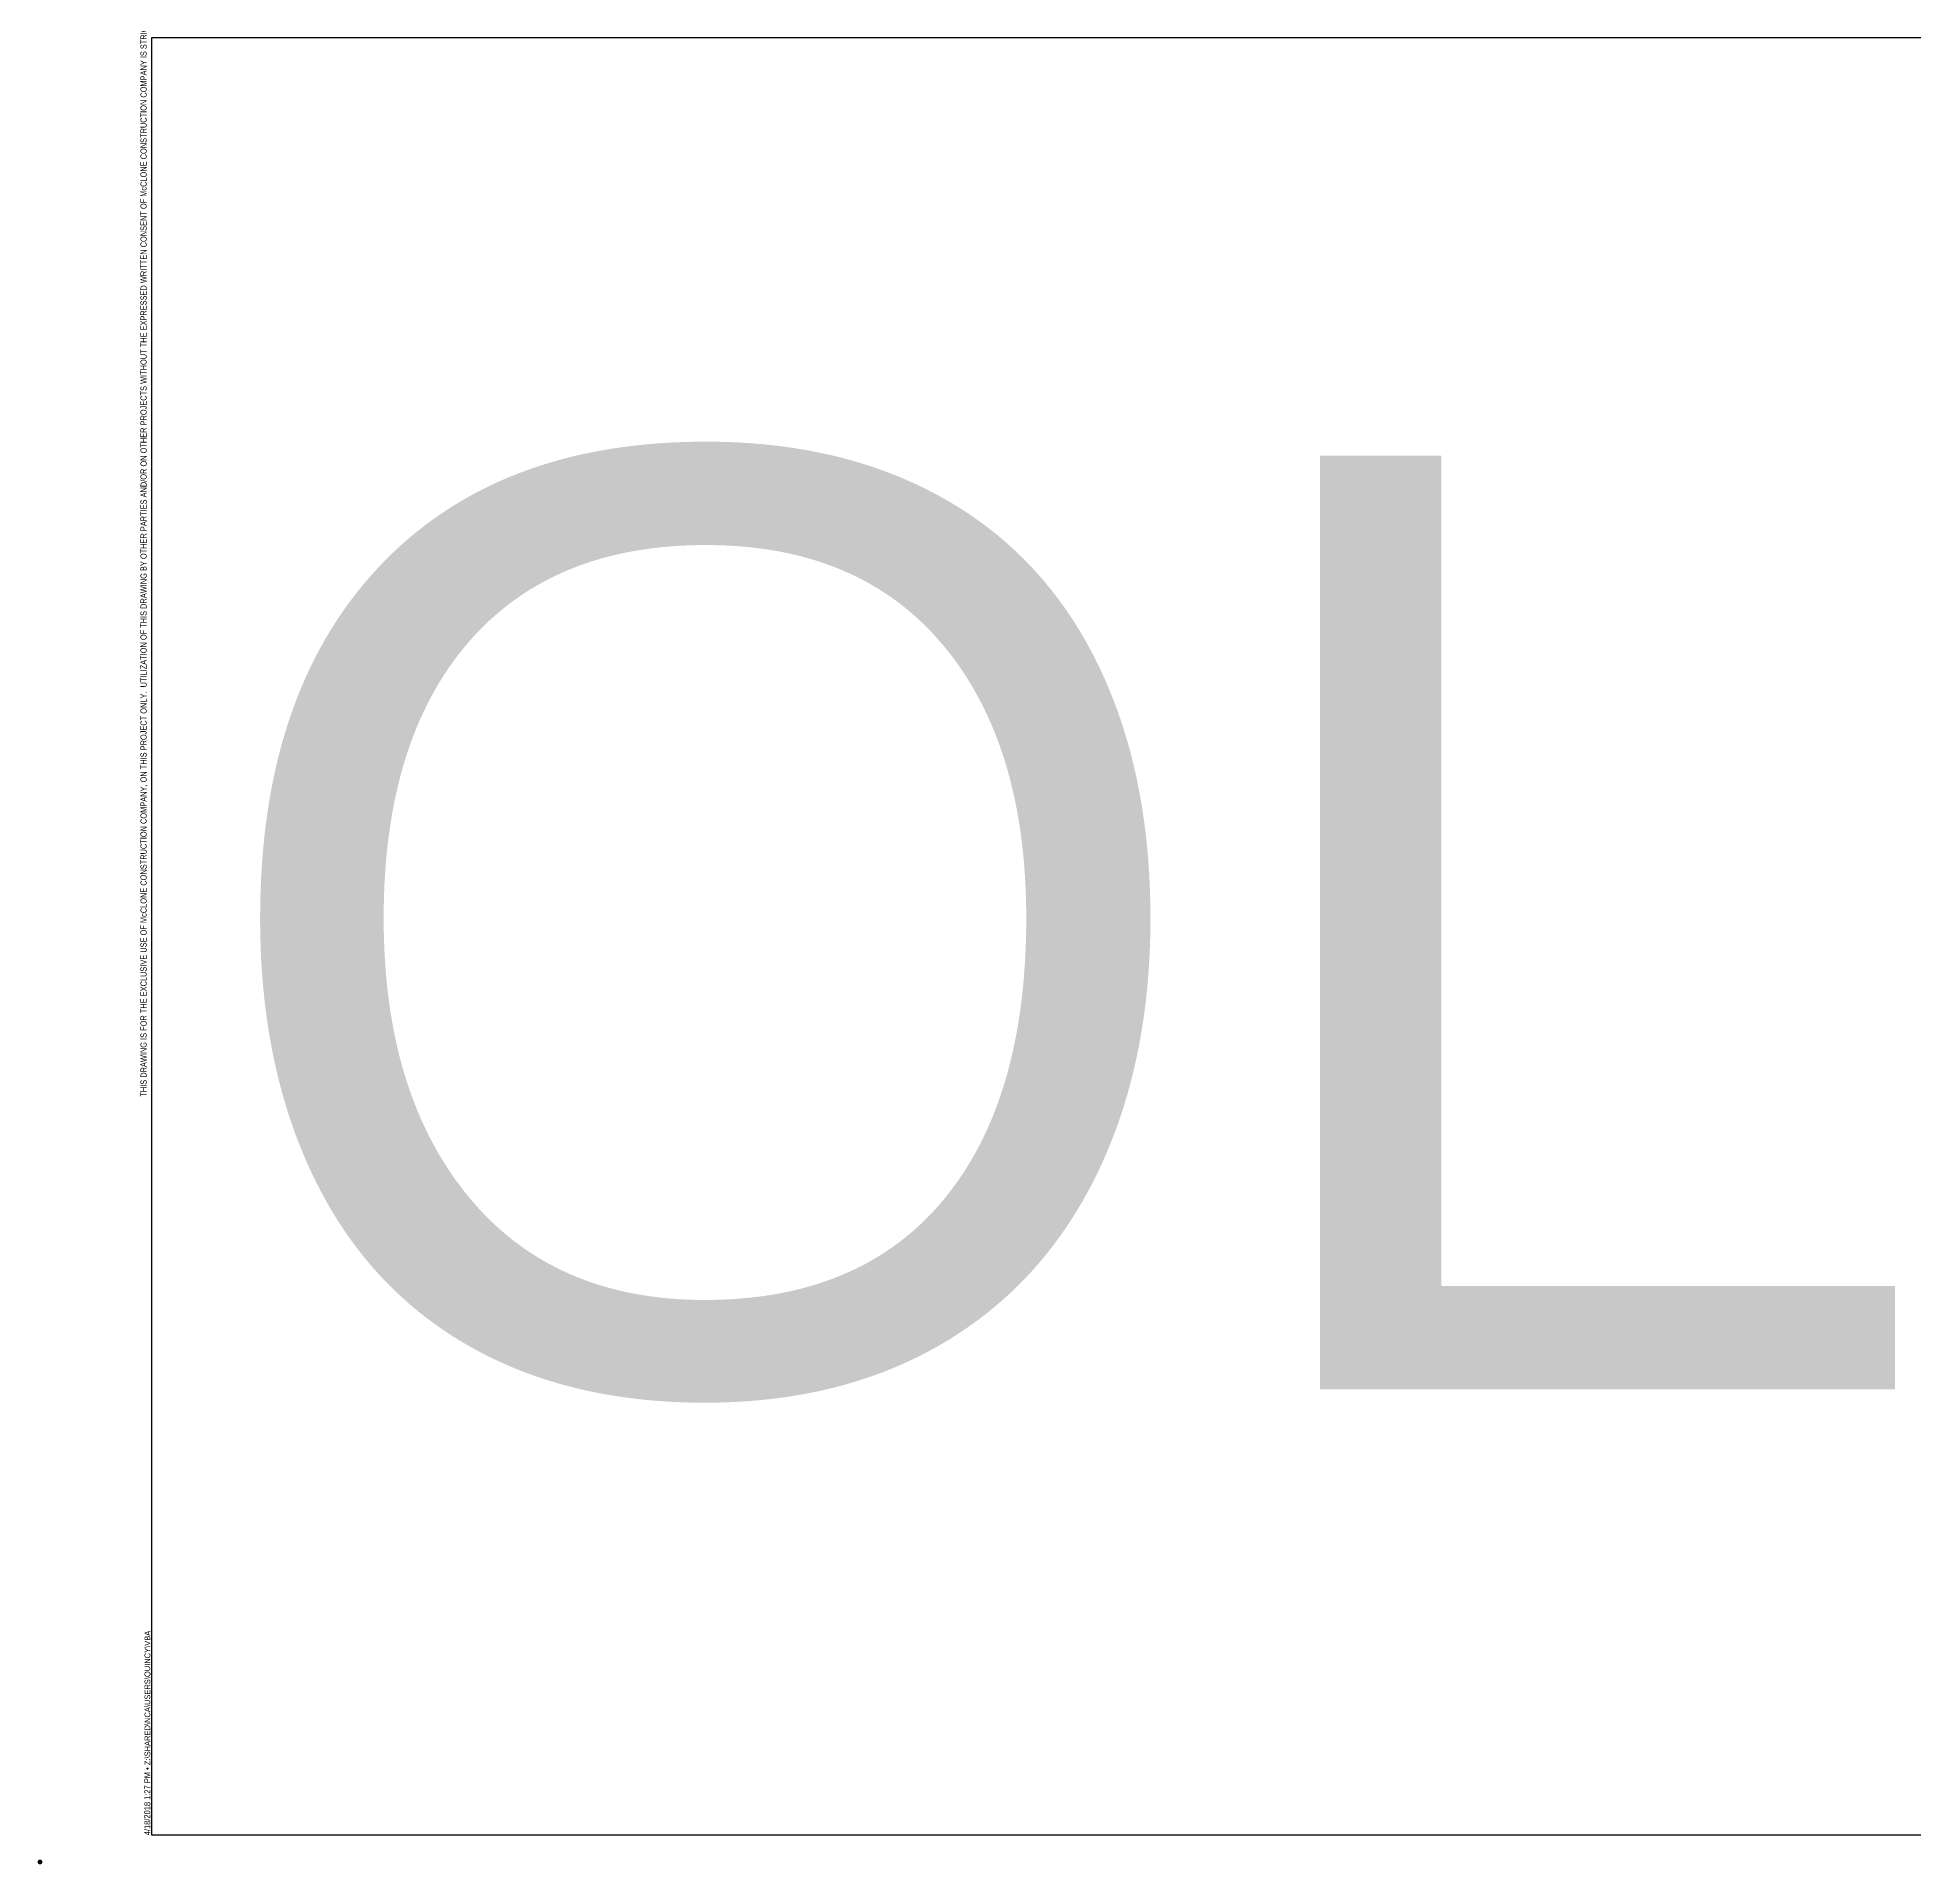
# Model space of a CAD drawing. Header units: inches. Extents: x 2832 to 8547, y -592 to 860.
# Drawn here: x 8162.75 to 8186.87, y 598.51 to 621.99 of the extents above; entities that cross this region are included whole.
import ezdxf
from ezdxf.enums import TextEntityAlignment as Align

# ---------------------------------------------------------------- set-up
doc = ezdxf.new("R2010")
doc.units = ezdxf.units.IN
doc.header["$LTSCALE"] = 5
doc.header["$MEASUREMENT"] = 0
for name, color, linetype in [('border', 102, 'Continuous'), ('FORM', 5, 'Continuous'), ('NOTES', 5, 'Continuous'), ('TITLE', 152, 'Continuous')]:
    doc.layers.add(name, color=color, linetype=linetype)
doc.layers.add('PAPER', color=50, linetype='Continuous', plot=False)
doc.styles.add('Arial Narrow_1', font='ARIALN.TTF', dxfattribs={"height": 6})
doc.styles.add('Arial Narrow_B', font='ARIALNB.TTF', dxfattribs={"height": 18})
doc.styles.add('Arial Narrow_B_3', font='ARIALNB.TTF', dxfattribs={"height": 0.078125})
doc.styles.add('ARIAL Variable', font='arial.ttf', dxfattribs={"width": 0.75})
doc.styles.add('VBA_txt', font='arial.ttf', dxfattribs={"height": 2})

# ---------------------------------------------------------------- blocks, each defined once
blk = doc.blocks.new('VBA_24X36_LAYOUT_BACKUP')
at = {"layer": 'border', "color": 102}
for p, q in [((1.265, 23.424), (35.538, 23.424)), ((1.265, 0.324), (1.265, 23.424)), ((34.288, 0.324), (1.265, 0.324))]:
    blk.add_line(p, q, dxfattribs=at)
at = {"layer": 'border', "const_width": 0.0312, "flags": 128}
blk.add_lwpolyline([(-0.188, -0.02, 1), (-0.157, -0.02, 1)], format="xyb", close=True, dxfattribs=at)
blk.add_lwpolyline([(-0.188, -0.02, 1), (-0.157, -0.02, 1)], format="xyb", close=True, dxfattribs=at)
at = {"layer": 'border', "color": 152, "style": 'ARIAL Variable', "width": 0.75}
blk.add_text('THIS DRAWING IS FOR THE EXCLUSIVE USE OF McCLONE CONSTRUCTION COMPANY, ON THIS PROJECT ONLY.  UTILIZATION OF THIS DRAWING BY OTHER PARTIES AND/OR ON OTHER PROJECTS WITHOUT THE EXPRESSED WRITTEN CONSENT OF McCLONE CONSTRUCTION COMPANY IS STRICTLY PROHIBITED', height=0.079325, rotation=90, dxfattribs=at).set_placement((1.222, 17.079), align=Align.BOTTOM_CENTER)
at = {"layer": 'border', "color": 7, "insert": (1.265, 0.324), "char_height": 0.076819, "width": 9.95871, "attachment_point": 7, "rotation": 90, "line_spacing_factor": 0.968573, "style": 'Arial Narrow_1'}
blk.add_mtext('{\\C152;4/18/2018 1:27 PM \\fSymbol|b0|i0|c2|p18;\\H0.95833x;· \\fArial Narrow|b0|i0|c0|p34;Z:\\\\SHARED\\\\NCA\\\\USERS\\\\QUINCY\\\\VBA}', dxfattribs=at)
at = {"layer": 'NOTES', "color": 152, "lineweight": 9, "style": 'Arial Narrow_B'}
blk.add_attdef('SHEET_#', text='', height=0.309, dxfattribs=at).set_placement((34.976, 1.22), align=Align.TOP_CENTER)
at = {"layer": 'NOTES', "color": 152, "lineweight": 9, "style": 'Arial Narrow_B', "width": 0.65}
blk.add_attdef('SHEET_SUFFIX', text='', height=0.307, dxfattribs=at).set_placement((34.976, 0.72), align=Align.TOP_CENTER)
at = {"layer": 'TITLE', "lineweight": 9, "style": 'Arial Narrow_B_3'}
blk.add_attdef('SHEET_NAME', text='', height=0.184, rotation=90, dxfattribs=at).set_placement((34.561, 5.648), align=Align.TOP_CENTER)
at = {"layer": 'TITLE', "lineweight": 9, "style": 'Arial Narrow_B'}
for tag, height, p in [('PROJECT_TITLE', 0.156, (35.086, 5.636)), ('PROJECT_ADDRESS', 0.125, (35.363, 5.636))]:
    blk.add_attdef(tag, text='', height=height, rotation=90, dxfattribs=at).set_placement(p, align=Align.MIDDLE_CENTER)
at = {"layer": 'TITLE', "lineweight": 9, "style": 'Arial Narrow_1'}
blk.add_attdef('DATE', text='', height=0.0768, dxfattribs=at).set_placement((35.117, 2.445), align=Align.TOP_RIGHT)
at = {"layer": 'TITLE', "color": 1, "style": 'Arial Narrow_1'}
blk.add_attdef('-', text='', height=0.0768, dxfattribs=at).set_placement((35.363, 2.447), align=Align.TOP_CENTER)
at = {"layer": 'TITLE', "lineweight": 9, "style": 'Arial Narrow_1'}
for tag, p in [('SCALE', (34.976, 1.939)), ('DRAWN_BY', (34.976, 1.689)), ('JOB_#', (34.976, 1.439))]:
    blk.add_attdef(tag, text='', height=0.0768, dxfattribs=at).set_placement(p, align=Align.TOP_CENTER)

msp = doc.modelspace()

# ---------------------------------------------------------------- block references
at = {"layer": 'FORM'}
msp.add_blockref('VBA_24X36_LAYOUT_BACKUP', (8162.95618, 598.56087), dxfattribs=at)

# ---------------------------------------------------------------- texts
at = {"layer": 'PAPER', "linetype": 'ByBlock', "insert": (8164.8188, 616.61354), "char_height": 12, "attachment_point": 1, "style": 'VBA_txt'}
msp.add_mtext_dynamic_manual_height_columns('OLD', width=14.074643, gutter_width=10, heights=[0], dxfattribs=at)

doc.saveas('drawing.dxf')
